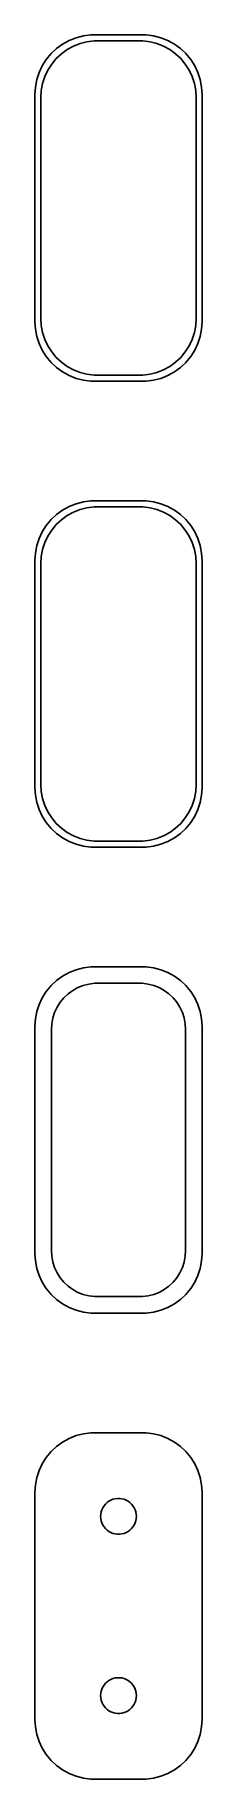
# Model space of a CAD drawing. Header units: metres. Extents: x -7 to 7, y 103 to 248.
import ezdxf

# ---------------------------------------------------------------- set-up
doc = ezdxf.new("R2010")
doc.units = ezdxf.units.M

msp = doc.modelspace()

# ---------------------------------------------------------------- linework, layer by layer
for p, q in [((-3.54507, 248.255), (-4.12889, 248.024)), ((-2.9369, 248.411), (-3.54507, 248.255)), ((-2.31395, 248.49), (-2.9369, 248.411)), ((2.31395, 248.49), (-2.31395, 248.49)), ((2.9369, 248.411), (2.31395, 248.49)), ((3.54507, 248.255), (2.9369, 248.411)), ((4.12889, 248.024), (3.54507, 248.255)), ((-5.64484, 246.923), (-6.04507, 246.439)), ((-5.18712, 247.353), (-5.64484, 246.923)), ((-5.2126, 246.502), (-4.77776, 246.91)), ((-4.67912, 247.722), (-5.18712, 247.353)), ((-4.77776, 246.91), (-4.29517, 247.261)), ((-4.12889, 248.024), (-4.67912, 247.722)), ((-4.29517, 247.261), (-3.77245, 247.548)), ((-3.77245, 247.548), (-3.21782, 247.768)), ((-3.21782, 247.768), (-2.64006, 247.916)), ((-2.64006, 247.916), (-2.04825, 247.991)), ((-2.04825, 247.991), (2.04825, 247.991)), ((2.04825, 247.991), (2.64006, 247.916)), ((2.64006, 247.916), (3.21782, 247.768)), ((3.21782, 247.768), (3.77245, 247.548)), ((3.77245, 247.548), (4.29517, 247.261)), ((4.67912, 247.722), (4.12889, 248.024)), ((4.29517, 247.261), (4.77776, 246.91)), ((5.18712, 247.353), (4.67912, 247.722)), ((4.77776, 246.91), (5.2126, 246.502)), ((5.64484, 246.923), (5.18712, 247.353)), ((6.04507, 246.439), (5.64484, 246.923)), ((-6.64888, 245.341), (-6.84291, 244.743)), ((-6.38153, 245.909), (-6.64888, 245.341)), ((-6.04507, 246.439), (-6.38153, 245.909)), ((-6.16643, 244.999), (-5.91245, 245.538)), ((-5.91245, 245.538), (-5.59282, 246.042)), ((-5.59282, 246.042), (-5.2126, 246.502)), ((5.2126, 246.502), (5.59282, 246.042)), ((5.59282, 246.042), (5.91245, 245.538)), ((5.91245, 245.538), (6.16643, 244.999)), ((6.38153, 245.909), (6.04507, 246.439)), ((6.64888, 245.341), (6.38153, 245.909)), ((6.84291, 244.743), (6.64888, 245.341)), ((-6.96057, 244.127), (-7, 243.5)), ((-6.84291, 244.743), (-6.96057, 244.127)), ((-6.5, 243.25), (-6.46254, 243.845)), ((-6.46254, 243.845), (-6.35077, 244.431)), ((-6.35077, 244.431), (-6.16643, 244.999)), ((6.16643, 244.999), (6.35077, 244.431)), ((6.35077, 244.431), (6.46254, 243.845)), ((6.46254, 243.845), (6.5, 243.25)), ((6.96057, 244.127), (6.84291, 244.743)), ((7, 243.5), (6.96057, 244.127)), ((-7, 243.5), (-7, 224.5)), ((-6.5, 224.75), (-6.5, 243.25)), ((6.5, 243.25), (6.5, 224.75)), ((7, 224.5), (7, 243.5)), ((-7, 224.5), (-6.96057, 223.873)), ((-6.96057, 223.873), (-6.84291, 223.257)), ((-6.46254, 224.155), (-6.5, 224.75)), ((-6.35077, 223.569), (-6.46254, 224.155)), ((-6.16643, 223.001), (-6.35077, 223.569)), ((6.35077, 223.569), (6.16643, 223.001)), ((6.46254, 224.155), (6.35077, 223.569)), ((6.5, 224.75), (6.46254, 224.155)), ((6.84291, 223.257), (6.96057, 223.873)), ((6.96057, 223.873), (7, 224.5)), ((-6.84291, 223.257), (-6.64888, 222.659)), ((-6.64888, 222.659), (-6.38153, 222.091)), ((-6.38153, 222.091), (-6.04507, 221.561)), ((-5.91245, 222.462), (-6.16643, 223.001)), ((-5.59282, 221.958), (-5.91245, 222.462)), ((-5.2126, 221.498), (-5.59282, 221.958)), ((5.59282, 221.958), (5.2126, 221.498)), ((5.91245, 222.462), (5.59282, 221.958)), ((6.16643, 223.001), (5.91245, 222.462)), ((6.04507, 221.561), (6.38153, 222.091)), ((6.38153, 222.091), (6.64888, 222.659)), ((6.64888, 222.659), (6.84291, 223.257)), ((-6.04507, 221.561), (-5.64484, 221.077)), ((-5.64484, 221.077), (-5.18712, 220.647)), ((-4.77776, 221.09), (-5.2126, 221.498)), ((-5.18712, 220.647), (-4.67912, 220.278)), ((-4.29517, 220.739), (-4.77776, 221.09)), ((-3.77245, 220.452), (-4.29517, 220.739)), ((-3.21782, 220.232), (-3.77245, 220.452)), ((3.77245, 220.452), (3.21782, 220.232)), ((4.29517, 220.739), (3.77245, 220.452)), ((4.77776, 221.09), (4.29517, 220.739)), ((4.67912, 220.278), (5.18712, 220.647)), ((5.2126, 221.498), (4.77776, 221.09)), ((5.18712, 220.647), (5.64484, 221.077)), ((5.64484, 221.077), (6.04507, 221.561)), ((-4.67912, 220.278), (-4.12889, 219.976)), ((-4.12889, 219.976), (-3.54507, 219.745)), ((-3.54507, 219.745), (-2.9369, 219.589)), ((-2.64006, 220.084), (-3.21782, 220.232)), ((-2.9369, 219.589), (-2.31395, 219.51)), ((-2.04825, 220.009), (-2.64006, 220.084)), ((-2.31395, 219.51), (2.31395, 219.51)), ((2.04825, 220.009), (-2.04825, 220.009)), ((2.64006, 220.084), (2.04825, 220.009)), ((2.31395, 219.51), (2.9369, 219.589)), ((3.21782, 220.232), (2.64006, 220.084)), ((2.9369, 219.589), (3.54507, 219.745)), ((3.54507, 219.745), (4.12889, 219.976)), ((4.12889, 219.976), (4.67912, 220.278)), ((-4.12889, 209.024), (-4.67912, 208.722)), ((-3.54507, 209.255), (-4.12889, 209.024)), ((-3.77245, 208.548), (-3.21782, 208.768)), ((-2.9369, 209.411), (-3.54507, 209.255)), ((-3.21782, 208.768), (-2.64006, 208.916)), ((-2.31395, 209.49), (-2.9369, 209.411)), ((-2.64006, 208.916), (-2.04825, 208.991)), ((2.31395, 209.49), (-2.31395, 209.49)), ((-2.04825, 208.991), (2.04825, 208.991)), ((2.04825, 208.991), (2.64006, 208.916)), ((2.9369, 209.411), (2.31395, 209.49)), ((2.64006, 208.916), (3.21782, 208.768)), ((3.54507, 209.255), (2.9369, 209.411)), ((3.21782, 208.768), (3.77245, 208.548)), ((4.12889, 209.024), (3.54507, 209.255)), ((4.67912, 208.722), (4.12889, 209.024)), ((-6.04507, 207.439), (-6.38153, 206.909)), ((-5.64484, 207.923), (-6.04507, 207.439)), ((-5.18712, 208.353), (-5.64484, 207.923)), ((-5.59282, 207.042), (-5.2126, 207.502)), ((-5.2126, 207.502), (-4.77776, 207.91)), ((-4.67912, 208.722), (-5.18712, 208.353)), ((-4.77776, 207.91), (-4.29517, 208.261)), ((-4.29517, 208.261), (-3.77245, 208.548)), ((3.77245, 208.548), (4.29517, 208.261)), ((4.29517, 208.261), (4.77776, 207.91)), ((5.18712, 208.353), (4.67912, 208.722)), ((4.77776, 207.91), (5.2126, 207.502)), ((5.64484, 207.923), (5.18712, 208.353)), ((5.2126, 207.502), (5.59282, 207.042)), ((6.04507, 207.439), (5.64484, 207.923)), ((6.38153, 206.909), (6.04507, 207.439)), ((-6.64888, 206.341), (-6.84291, 205.743)), ((-6.38153, 206.909), (-6.64888, 206.341)), ((-6.35077, 205.431), (-6.16643, 205.999)), ((-6.16643, 205.999), (-5.91245, 206.538)), ((-5.91245, 206.538), (-5.59282, 207.042)), ((5.59282, 207.042), (5.91245, 206.538)), ((5.91245, 206.538), (6.16643, 205.999)), ((6.16643, 205.999), (6.35077, 205.431)), ((6.64888, 206.341), (6.38153, 206.909)), ((6.84291, 205.743), (6.64888, 206.341)), ((-6.96057, 205.127), (-7, 204.5)), ((-7, 204.5), (-7, 185.5)), ((-6.84291, 205.743), (-6.96057, 205.127)), ((-6.5, 204.25), (-6.46254, 204.845)), ((-6.46254, 204.845), (-6.35077, 205.431)), ((6.35077, 205.431), (6.46254, 204.845)), ((6.46254, 204.845), (6.5, 204.25)), ((6.96057, 205.127), (6.84291, 205.743)), ((7, 204.5), (6.96057, 205.127)), ((7, 185.5), (7, 204.5)), ((-6.5, 185.75), (-6.5, 204.25)), ((6.5, 204.25), (6.5, 185.75)), ((-7, 185.5), (-6.96057, 184.873)), ((-6.46254, 185.155), (-6.5, 185.75)), ((6.5, 185.75), (6.46254, 185.155)), ((6.96057, 184.873), (7, 185.5)), ((-6.96057, 184.873), (-6.84291, 184.257)), ((-6.84291, 184.257), (-6.64888, 183.659)), ((-6.35077, 184.569), (-6.46254, 185.155)), ((-6.16643, 184.001), (-6.35077, 184.569)), ((-5.91245, 183.462), (-6.16643, 184.001)), ((6.16643, 184.001), (5.91245, 183.462)), ((6.35077, 184.569), (6.16643, 184.001)), ((6.46254, 185.155), (6.35077, 184.569)), ((6.64888, 183.659), (6.84291, 184.257)), ((6.84291, 184.257), (6.96057, 184.873)), ((-6.64888, 183.659), (-6.38153, 183.091)), ((-6.38153, 183.091), (-6.04507, 182.561)), ((-6.04507, 182.561), (-5.64484, 182.077)), ((-5.59282, 182.958), (-5.91245, 183.462)), ((-5.2126, 182.498), (-5.59282, 182.958)), ((-4.77776, 182.09), (-5.2126, 182.498)), ((5.2126, 182.498), (4.77776, 182.09)), ((5.59282, 182.958), (5.2126, 182.498)), ((5.91245, 183.462), (5.59282, 182.958)), ((5.64484, 182.077), (6.04507, 182.561)), ((6.04507, 182.561), (6.38153, 183.091)), ((6.38153, 183.091), (6.64888, 183.659)), ((-5.64484, 182.077), (-5.18712, 181.647)), ((-5.18712, 181.647), (-4.67912, 181.278)), ((-4.29517, 181.739), (-4.77776, 182.09)), ((-4.67912, 181.278), (-4.12889, 180.976)), ((-3.77245, 181.452), (-4.29517, 181.739)), ((-3.21782, 181.232), (-3.77245, 181.452)), ((-2.64006, 181.084), (-3.21782, 181.232)), ((-2.04825, 181.009), (-2.64006, 181.084)), ((2.64006, 181.084), (2.04825, 181.009)), ((3.21782, 181.232), (2.64006, 181.084)), ((3.77245, 181.452), (3.21782, 181.232)), ((4.29517, 181.739), (3.77245, 181.452)), ((4.12889, 180.976), (4.67912, 181.278)), ((4.77776, 182.09), (4.29517, 181.739)), ((4.67912, 181.278), (5.18712, 181.647)), ((5.18712, 181.647), (5.64484, 182.077)), ((-4.12889, 180.976), (-3.54507, 180.745)), ((-3.54507, 180.745), (-2.9369, 180.589)), ((-2.9369, 180.589), (-2.31395, 180.51)), ((-2.31395, 180.51), (2.31395, 180.51)), ((2.04825, 181.009), (-2.04825, 181.009)), ((2.31395, 180.51), (2.9369, 180.589)), ((2.9369, 180.589), (3.54507, 180.745)), ((3.54507, 180.745), (4.12889, 180.976)), ((-5.18712, 169.353), (-5.64484, 168.923)), ((-4.67912, 169.722), (-5.18712, 169.353)), ((-4.12889, 170.024), (-4.67912, 169.722)), ((-3.54507, 170.255), (-4.12889, 170.024)), ((-2.9369, 170.411), (-3.54507, 170.255)), ((-2.31395, 170.49), (-2.9369, 170.411)), ((2.31395, 170.49), (-2.31395, 170.49)), ((2.9369, 170.411), (2.31395, 170.49)), ((3.54507, 170.255), (2.9369, 170.411)), ((4.12889, 170.024), (3.54507, 170.255)), ((4.67912, 169.722), (4.12889, 170.024)), ((5.18712, 169.353), (4.67912, 169.722)), ((5.64484, 168.923), (5.18712, 169.353)), ((-6.38153, 167.909), (-6.64888, 167.341)), ((-6.04507, 168.439), (-6.38153, 167.909)), ((-5.64484, 168.923), (-6.04507, 168.439)), ((-4.88046, 167.524), (-4.57071, 167.899)), ((-4.57071, 167.899), (-4.21649, 168.231)), ((-4.21649, 168.231), (-3.82336, 168.517)), ((-3.82336, 168.517), (-3.39754, 168.751)), ((-3.39754, 168.751), (-2.94572, 168.93)), ((-2.94572, 168.93), (-2.47505, 169.051)), ((-2.47505, 169.051), (-1.99297, 169.112)), ((-1.99297, 169.112), (1.99297, 169.112)), ((1.99297, 169.112), (2.47505, 169.051)), ((2.47505, 169.051), (2.94572, 168.93)), ((2.94572, 168.93), (3.39754, 168.751)), ((3.39754, 168.751), (3.82336, 168.517)), ((3.82336, 168.517), (4.21649, 168.231)), ((4.21649, 168.231), (4.57071, 167.899)), ((4.57071, 167.899), (4.88046, 167.524)), ((6.04507, 168.439), (5.64484, 168.923)), ((6.38153, 167.909), (6.04507, 168.439)), ((6.64888, 167.341), (6.38153, 167.909)), ((-6.84291, 166.743), (-6.96057, 166.127)), ((-6.64888, 167.341), (-6.84291, 166.743)), ((-5.49789, 166.212), (-5.34773, 166.674)), ((-5.34773, 166.674), (-5.14084, 167.114)), ((-5.14084, 167.114), (-4.88046, 167.524)), ((4.88046, 167.524), (5.14084, 167.114)), ((5.14084, 167.114), (5.34773, 166.674)), ((5.34773, 166.674), (5.49789, 166.212)), ((6.84291, 166.743), (6.64888, 167.341)), ((6.96057, 166.127), (6.84291, 166.743)), ((-6.96057, 166.127), (-7, 165.5)), ((-7, 165.5), (-7, 146.5)), ((-5.61946, 165.25), (-5.58896, 165.735)), ((-5.61946, 146.75), (-5.61946, 165.25)), ((-5.58896, 165.735), (-5.49789, 166.212)), ((5.49789, 166.212), (5.58896, 165.735)), ((5.58896, 165.735), (5.61946, 165.25)), ((5.61946, 165.25), (5.61946, 146.75)), ((7, 165.5), (6.96057, 166.127)), ((7, 146.5), (7, 165.5)), ((-7, 146.5), (-6.96057, 145.873)), ((-5.58896, 146.265), (-5.61946, 146.75)), ((-5.49789, 145.788), (-5.58896, 146.265)), ((5.58896, 146.265), (5.49789, 145.788)), ((5.61946, 146.75), (5.58896, 146.265)), ((6.96057, 145.873), (7, 146.5)), ((-6.96057, 145.873), (-6.84291, 145.257)), ((-6.84291, 145.257), (-6.64888, 144.659)), ((-6.64888, 144.659), (-6.38153, 144.091)), ((-5.34773, 145.326), (-5.49789, 145.788)), ((-5.14084, 144.886), (-5.34773, 145.326)), ((-4.88046, 144.476), (-5.14084, 144.886)), ((5.14084, 144.886), (4.88046, 144.476)), ((5.34773, 145.326), (5.14084, 144.886)), ((5.49789, 145.788), (5.34773, 145.326)), ((6.38153, 144.091), (6.64888, 144.659)), ((6.64888, 144.659), (6.84291, 145.257)), ((6.84291, 145.257), (6.96057, 145.873)), ((-6.38153, 144.091), (-6.04507, 143.561)), ((-6.04507, 143.561), (-5.64484, 143.077)), ((-5.64484, 143.077), (-5.18712, 142.647)), ((-4.57071, 144.101), (-4.88046, 144.476)), ((-4.21649, 143.769), (-4.57071, 144.101)), ((-3.82336, 143.483), (-4.21649, 143.769)), ((-3.39754, 143.249), (-3.82336, 143.483)), ((-2.94572, 143.07), (-3.39754, 143.249)), ((-2.47505, 142.949), (-2.94572, 143.07)), ((2.94572, 143.07), (2.47505, 142.949)), ((3.39754, 143.249), (2.94572, 143.07)), ((3.82336, 143.483), (3.39754, 143.249)), ((4.21649, 143.769), (3.82336, 143.483)), ((4.57071, 144.101), (4.21649, 143.769)), ((4.88046, 144.476), (4.57071, 144.101)), ((5.18712, 142.647), (5.64484, 143.077)), ((5.64484, 143.077), (6.04507, 143.561)), ((6.04507, 143.561), (6.38153, 144.091)), ((-5.18712, 142.647), (-4.67912, 142.278)), ((-4.67912, 142.278), (-4.12889, 141.976)), ((-4.12889, 141.976), (-3.54507, 141.745)), ((-3.54507, 141.745), (-2.9369, 141.589)), ((-1.99297, 142.888), (-2.47505, 142.949)), ((1.99297, 142.888), (-1.99297, 142.888)), ((2.47505, 142.949), (1.99297, 142.888)), ((2.9369, 141.589), (3.54507, 141.745)), ((3.54507, 141.745), (4.12889, 141.976)), ((4.12889, 141.976), (4.67912, 142.278)), ((4.67912, 142.278), (5.18712, 142.647)), ((-2.9369, 141.589), (-2.31395, 141.51)), ((-2.31395, 141.51), (2.31395, 141.51)), ((2.31395, 141.51), (2.9369, 141.589)), ((-2.9369, 131.411), (-3.54507, 131.255)), ((-2.31395, 131.49), (-2.9369, 131.411)), ((2.31395, 131.49), (-2.31395, 131.49)), ((2.9369, 131.411), (2.31395, 131.49)), ((3.54507, 131.255), (2.9369, 131.411)), ((-5.64484, 129.923), (-6.04507, 129.439)), ((-5.18712, 130.353), (-5.64484, 129.923)), ((-4.67912, 130.722), (-5.18712, 130.353)), ((-4.12889, 131.024), (-4.67912, 130.722)), ((-3.54507, 131.255), (-4.12889, 131.024)), ((4.12889, 131.024), (3.54507, 131.255)), ((4.67912, 130.722), (4.12889, 131.024)), ((5.18712, 130.353), (4.67912, 130.722)), ((5.64484, 129.923), (5.18712, 130.353)), ((6.04507, 129.439), (5.64484, 129.923)), ((-6.38153, 128.909), (-6.64888, 128.341)), ((-6.04507, 129.439), (-6.38153, 128.909)), ((6.38153, 128.909), (6.04507, 129.439)), ((6.64888, 128.341), (6.38153, 128.909)), ((-6.96057, 127.127), (-7, 126.5)), ((-6.84291, 127.743), (-6.96057, 127.127)), ((-6.64888, 128.341), (-6.84291, 127.743)), ((6.84291, 127.743), (6.64888, 128.341)), ((6.96057, 127.127), (6.84291, 127.743)), ((7, 126.5), (6.96057, 127.127)), ((-7, 126.5), (-7, 107.5)), ((-1.09344, 125.527), (-0.956131, 125.656)), ((-0.956131, 125.656), (-0.803726, 125.766)), ((-0.803726, 125.766), (-0.638657, 125.857)), ((-0.638657, 125.857), (-0.463516, 125.927)), ((-0.463516, 125.927), (-0.281067, 125.973)), ((-0.281067, 125.973), (-0.094177, 125.997)), ((-0.094177, 125.997), (0.094177, 125.997)), ((0.094177, 125.997), (0.281067, 125.973)), ((0.281067, 125.973), (0.463516, 125.927)), ((0.463516, 125.927), (0.638657, 125.857)), ((0.638657, 125.857), (0.803726, 125.766)), ((0.803726, 125.766), (0.956131, 125.656)), ((0.956131, 125.656), (1.09344, 125.527)), ((7, 107.5), (7, 126.5)), ((-1.5, 124.5), (-1.48816, 124.688)), ((-1.48816, 124.312), (-1.5, 124.5)), ((-1.48816, 124.688), (-1.45287, 124.873)), ((-1.45287, 124.127), (-1.48816, 124.312)), ((-1.45287, 124.873), (-1.39465, 125.052)), ((-1.39465, 123.948), (-1.45287, 124.127)), ((-1.39465, 125.052), (-1.31445, 125.223)), ((-1.31445, 125.223), (-1.21352, 125.382)), ((-1.21352, 125.382), (-1.09344, 125.527)), ((1.09344, 125.527), (1.21352, 125.382)), ((1.21352, 125.382), (1.31445, 125.223)), ((1.31445, 125.223), (1.39465, 125.052)), ((1.39465, 125.052), (1.45287, 124.873)), ((1.45287, 124.127), (1.39465, 123.948)), ((1.45287, 124.873), (1.48816, 124.688)), ((1.48816, 124.312), (1.45287, 124.127)), ((1.48816, 124.688), (1.5, 124.5)), ((1.5, 124.5), (1.48816, 124.312)), ((-1.31445, 123.777), (-1.39465, 123.948)), ((-1.21352, 123.618), (-1.31445, 123.777)), ((-1.09344, 123.473), (-1.21352, 123.618)), ((-0.956131, 123.344), (-1.09344, 123.473)), ((-0.803726, 123.234), (-0.956131, 123.344)), ((-0.638657, 123.143), (-0.803726, 123.234)), ((-0.463516, 123.073), (-0.638657, 123.143)), ((-0.281067, 123.027), (-0.463516, 123.073)), ((-0.094177, 123.003), (-0.281067, 123.027)), ((0.094177, 123.003), (-0.094177, 123.003)), ((0.281067, 123.027), (0.094177, 123.003)), ((0.463516, 123.073), (0.281067, 123.027)), ((0.638657, 123.143), (0.463516, 123.073)), ((0.803726, 123.234), (0.638657, 123.143)), ((0.956131, 123.344), (0.803726, 123.234)), ((1.09344, 123.473), (0.956131, 123.344)), ((1.21352, 123.618), (1.09344, 123.473)), ((1.31445, 123.777), (1.21352, 123.618)), ((1.39465, 123.948), (1.31445, 123.777)), ((-0.463516, 110.927), (-0.281067, 110.973)), ((-0.281067, 110.973), (-0.094177, 110.997)), ((-0.094177, 110.997), (0.094177, 110.997)), ((0.094177, 110.997), (0.281067, 110.973)), ((0.281067, 110.973), (0.463516, 110.927)), ((-1.5, 109.5), (-1.48816, 109.688)), ((-1.48816, 109.312), (-1.5, 109.5)), ((-1.48816, 109.688), (-1.45287, 109.873)), ((-1.45287, 109.873), (-1.39465, 110.052)), ((-1.39465, 110.052), (-1.31445, 110.223)), ((-1.31445, 110.223), (-1.21352, 110.382)), ((-1.21352, 110.382), (-1.09344, 110.527)), ((-1.09344, 110.527), (-0.956131, 110.656)), ((-0.956131, 110.656), (-0.803726, 110.766)), ((-0.803726, 110.766), (-0.638657, 110.857)), ((-0.638657, 110.857), (-0.463516, 110.927)), ((0.463516, 110.927), (0.638657, 110.857)), ((0.638657, 110.857), (0.803726, 110.766)), ((0.803726, 110.766), (0.956131, 110.656)), ((0.956131, 110.656), (1.09344, 110.527)), ((1.09344, 110.527), (1.21352, 110.382)), ((1.21352, 110.382), (1.31445, 110.223)), ((1.31445, 110.223), (1.39465, 110.052)), ((1.39465, 110.052), (1.45287, 109.873)), ((1.45287, 109.873), (1.48816, 109.688)), ((1.48816, 109.688), (1.5, 109.5)), ((1.5, 109.5), (1.48816, 109.312)), ((-1.45287, 109.127), (-1.48816, 109.312)), ((-1.39465, 108.948), (-1.45287, 109.127)), ((-1.31445, 108.777), (-1.39465, 108.948)), ((-1.21352, 108.618), (-1.31445, 108.777)), ((-1.09344, 108.473), (-1.21352, 108.618)), ((-0.956131, 108.344), (-1.09344, 108.473)), ((-0.803726, 108.234), (-0.956131, 108.344)), ((-0.638657, 108.143), (-0.803726, 108.234)), ((-0.463516, 108.073), (-0.638657, 108.143)), ((-0.281067, 108.027), (-0.463516, 108.073)), ((-0.094177, 108.003), (-0.281067, 108.027)), ((0.281067, 108.027), (0.094177, 108.003)), ((0.463516, 108.073), (0.281067, 108.027)), ((0.638657, 108.143), (0.463516, 108.073)), ((0.803726, 108.234), (0.638657, 108.143)), ((0.956131, 108.344), (0.803726, 108.234)), ((1.09344, 108.473), (0.956131, 108.344)), ((1.21352, 108.618), (1.09344, 108.473)), ((1.31445, 108.777), (1.21352, 108.618)), ((1.39465, 108.948), (1.31445, 108.777)), ((1.45287, 109.127), (1.39465, 108.948)), ((1.48816, 109.312), (1.45287, 109.127)), ((-7, 107.5), (-6.96057, 106.873)), ((-6.96057, 106.873), (-6.84291, 106.257)), ((0.094177, 108.003), (-0.094177, 108.003)), ((6.84291, 106.257), (6.96057, 106.873)), ((6.96057, 106.873), (7, 107.5)), ((-6.84291, 106.257), (-6.64888, 105.659)), ((-6.64888, 105.659), (-6.38153, 105.091)), ((6.38153, 105.091), (6.64888, 105.659)), ((6.64888, 105.659), (6.84291, 106.257)), ((-6.38153, 105.091), (-6.04507, 104.561)), ((-6.04507, 104.561), (-5.64484, 104.077)), ((-5.64484, 104.077), (-5.18712, 103.647)), ((-5.18712, 103.647), (-4.67912, 103.278)), ((4.67912, 103.278), (5.18712, 103.647)), ((5.18712, 103.647), (5.64484, 104.077)), ((5.64484, 104.077), (6.04507, 104.561)), ((6.04507, 104.561), (6.38153, 105.091)), ((-4.67912, 103.278), (-4.12889, 102.976)), ((-4.12889, 102.976), (-3.54507, 102.745)), ((-3.54507, 102.745), (-2.9369, 102.589)), ((-2.9369, 102.589), (-2.31395, 102.51)), ((-2.31395, 102.51), (2.31395, 102.51)), ((2.31395, 102.51), (2.9369, 102.589)), ((2.9369, 102.589), (3.54507, 102.745)), ((3.54507, 102.745), (4.12889, 102.976)), ((4.12889, 102.976), (4.67912, 103.278))]:
    msp.add_line(p, q)

doc.saveas('drawing.dxf')
